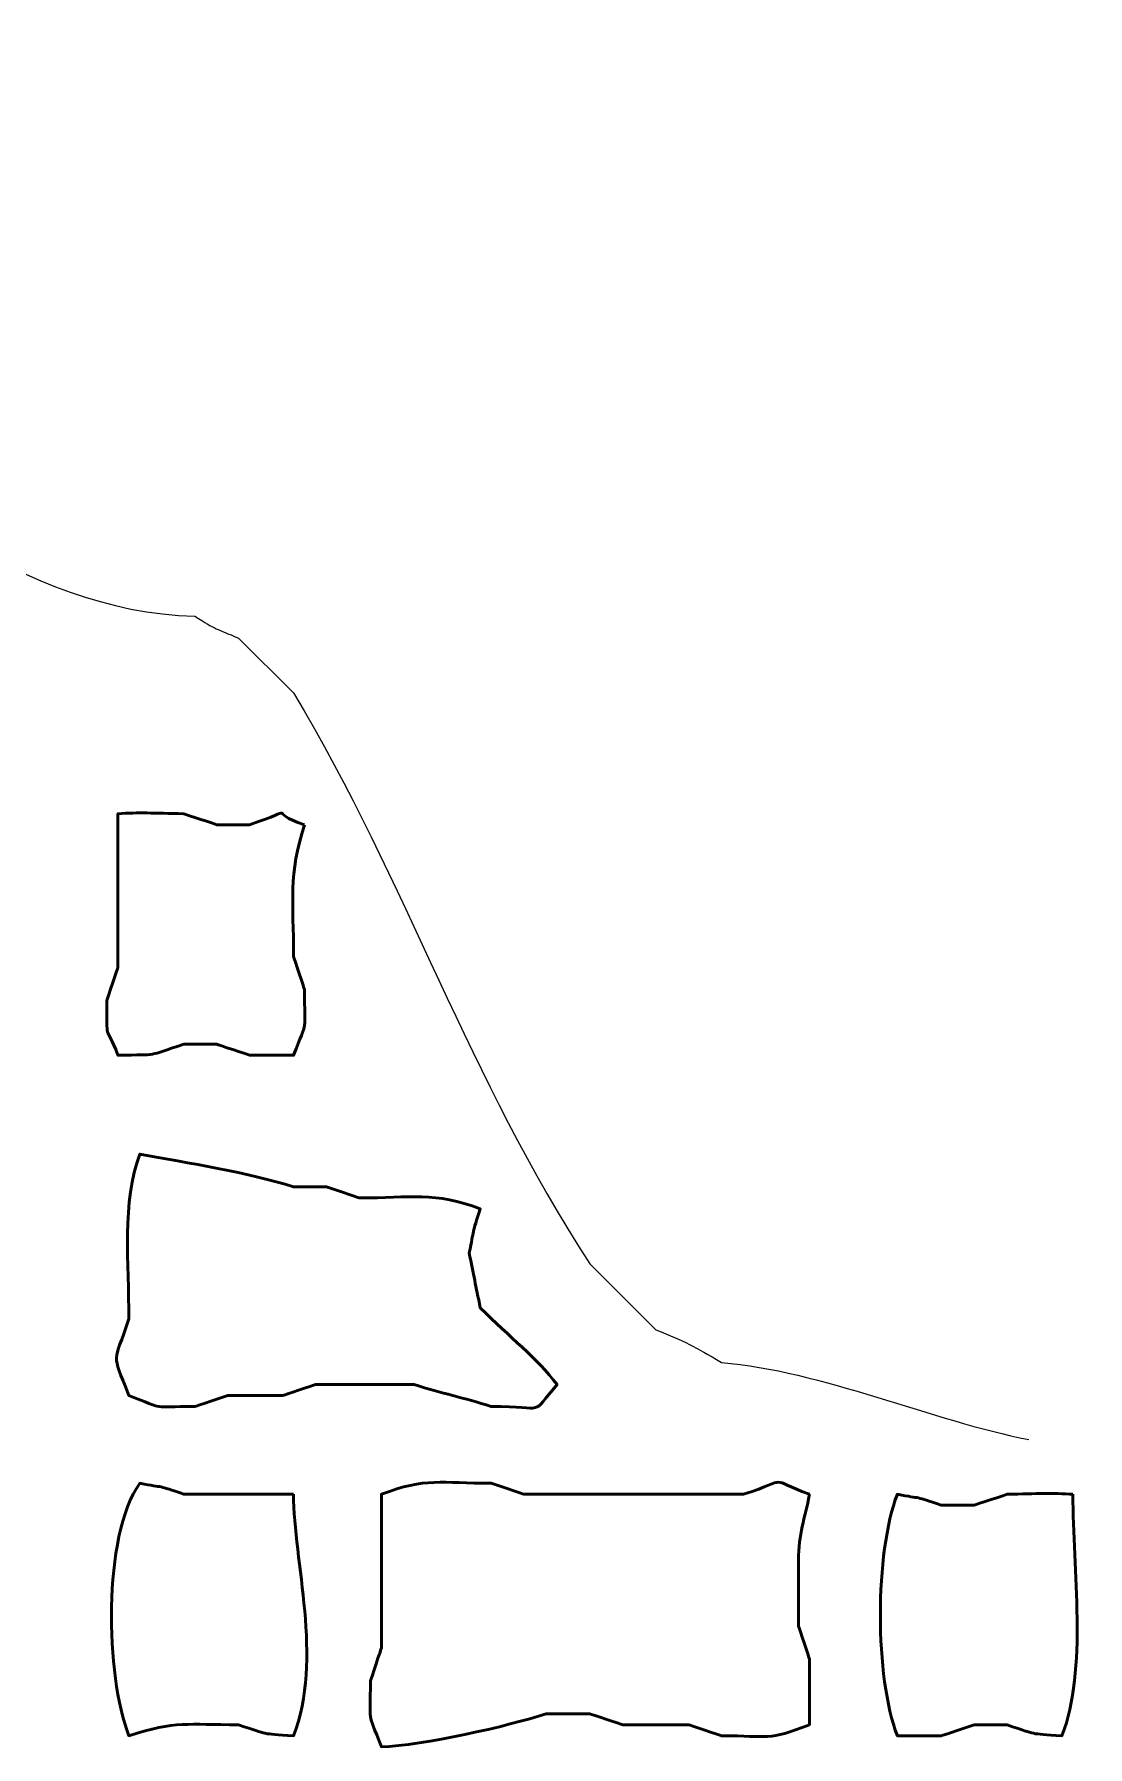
# Model space of a CAD drawing. Header units: millimetres. Extents: x -1760 to -1105, y 422 to 906.
# Drawn here: x -1427.08 to -1413.64, y 485.5 to 507.34 of the extents above; entities that cross this region are included whole.
import ezdxf

# ---------------------------------------------------------------- set-up
doc = ezdxf.new("R2010")
doc.units = ezdxf.units.MM
doc.header["$MEASUREMENT"] = 0
doc.layers.add('layer 1', color=7, linetype='Continuous')

msp = doc.modelspace()

# ---------------------------------------------------------------- linework, layer by layer
at = {"layer": 'layer 1', "color": 225, "lineweight": 0}
msp.add_open_spline([(-1435.5298, 507.3411), (-1435.3808, 506.7922), (-1435.5766, 507.1476), (-1435.1099, 506.6412), (-1435.1099, 506.6412), (-1434.959, 506.2651), (-1434.9001, 506.1522), (-1434.6899, 505.8011), (-1434.6899, 505.8011), (-1434.6433, 505.1913), (-1434.4567, 504.871), (-1434.41, 504.261), (-1434.41, 504.261), (-1434.1995, 503.9098), (-1434.1408, 503.7968), (-1433.9902, 503.4211), (-1433.9902, 503.4211), (-1433.9902, 503.4211), (-1433.15, 502.5809), (-1433.15, 502.5809), (-1433.15, 502.5809), (-1432.6473, 502.4862), (-1432.3917, 502.301), (-1431.8901, 502.301), (-1431.8901, 502.301), (-1431.8901, 502.301), (-1431.61, 502.301), (-1431.61, 502.301), (-1431.61, 502.301), (-1431.2523, 502.3012), (-1431.217, 502.3416), (-1430.9101, 502.4411), (-1430.9101, 502.4411), (-1428.9725, 501.6641), (-1427.2585, 499.9695), (-1425.0295, 499.9208), (-1425.0295, 499.9208), (-1424.7585, 499.7476), (-1424.7589, 499.7594), (-1424.4694, 499.6411), (-1424.4694, 499.6411), (-1424.4694, 499.6411), (-1423.7695, 498.941), (-1423.7695, 498.941), (-1423.7695, 498.941), (-1422.3048, 496.495), (-1421.546, 494.0411), (-1419.9894, 491.6606), (-1419.9894, 491.6606), (-1419.9894, 491.6606), (-1419.1494, 490.8206), (-1419.1494, 490.8206), (-1419.1494, 490.8206), (-1418.7735, 490.6698), (-1418.6606, 490.6109), (-1418.3095, 490.4008), (-1418.3095, 490.4008), (-1417.049, 490.304), (-1415.5968, 489.6487), (-1414.3892, 489.4206)], degree=3, knots=[0, 0, 0, 0, 0.0625, 0.0625, 0.0625, 0.0625, 0.125, 0.125, 0.125, 0.125, 0.1875, 0.1875, 0.1875, 0.1875, 0.25, 0.25, 0.25, 0.25, 0.3125, 0.3125, 0.3125, 0.3125, 0.375, 0.375, 0.375, 0.375, 0.4375, 0.4375, 0.4375, 0.4375, 0.5, 0.5, 0.5, 0.5, 0.5625, 0.5625, 0.5625, 0.5625, 0.625, 0.625, 0.625, 0.625, 0.6875, 0.6875, 0.6875, 0.6875, 0.75, 0.75, 0.75, 0.75, 0.8125, 0.8125, 0.8125, 0.8125, 0.875, 0.875, 0.875, 0.875, 1, 1, 1, 1], dxfattribs=at)
at = {"layer": 'layer 1', "color": 225, "lineweight": 50}
for points, knots in [([(-1423.6286, 497.2605), (-1424.1479, 497.4258), (-1423.6535, 497.4842), (-1424.3287, 497.2607), (-1424.3287, 497.2607), (-1424.3287, 497.2607), (-1424.7487, 497.2605), (-1424.7487, 497.2605), (-1424.7487, 497.2605), (-1424.757, 497.2639), (-1425.1452, 497.3921), (-1425.1687, 497.4006), (-1425.1687, 497.4006), (-1425.5648, 497.4089), (-1425.7409, 497.4177), (-1426.0086, 497.4004), (-1426.0086, 497.4004), (-1426.0086, 497.4004), (-1426.0086, 495.4404), (-1426.0086, 495.4404), (-1426.0086, 495.4404), (-1426.012, 495.4321), (-1426.14, 495.0439), (-1426.1485, 495.0206), (-1426.1485, 495.0206), (-1426.1485, 494.4579), (-1426.173, 494.7435), (-1426.0086, 494.3205), (-1426.0086, 494.3205), (-1425.4579, 494.3322), (-1425.6629, 494.3002), (-1425.1687, 494.4606), (-1425.1687, 494.4606), (-1425.1687, 494.4606), (-1424.7487, 494.4606), (-1424.7487, 494.4606), (-1424.7487, 494.4606), (-1424.7404, 494.4572), (-1424.352, 494.329), (-1424.3287, 494.3205), (-1424.3287, 494.3205), (-1424.3287, 494.3205), (-1423.7687, 494.3207), (-1423.7687, 494.3207), (-1423.7687, 494.3207), (-1423.5826, 494.7994), (-1423.6286, 494.5851), (-1423.6288, 495.1606), (-1423.6288, 495.1606), (-1423.6321, 495.1689), (-1423.7602, 495.557), (-1423.7687, 495.5806), (-1423.7687, 495.5806), (-1423.7688, 496.2837), (-1423.8357, 496.6224), (-1423.6286, 497.2605)], [0, 0, 0, 0, 0.0666667, 0.0666667, 0.0666667, 0.0666667, 0.1333333, 0.1333333, 0.1333333, 0.1333333, 0.2, 0.2, 0.2, 0.2, 0.2666667, 0.2666667, 0.2666667, 0.2666667, 0.3333333, 0.3333333, 0.3333333, 0.3333333, 0.4, 0.4, 0.4, 0.4, 0.4666667, 0.4666667, 0.4666667, 0.4666667, 0.5333333, 0.5333333, 0.5333333, 0.5333333, 0.6, 0.6, 0.6, 0.6, 0.6666667, 0.6666667, 0.6666667, 0.6666667, 0.7333333, 0.7333333, 0.7333333, 0.7333333, 0.8, 0.8, 0.8, 0.8, 0.8666667, 0.8666667, 0.8666667, 0.8666667, 1, 1, 1, 1]), ([(-1421.388, 491.1007), (-1421.4421, 491.3805), (-1421.4751, 491.5212), (-1421.5278, 491.8008), (-1421.5278, 491.8008), (-1421.4649, 492.1014), (-1421.4936, 492.0416), (-1421.388, 492.3607), (-1421.388, 492.3607), (-1421.9598, 492.5829), (-1422.2794, 492.5007), (-1422.928, 492.5007), (-1422.928, 492.5007), (-1422.9363, 492.5041), (-1423.3245, 492.6325), (-1423.3482, 492.641), (-1423.3482, 492.641), (-1423.3482, 492.641), (-1423.768, 492.641), (-1423.768, 492.641), (-1423.768, 492.641), (-1424.3276, 492.8221), (-1425.1274, 492.9473), (-1425.728, 493.0608), (-1425.728, 493.0608), (-1425.9624, 492.4568), (-1425.868, 491.6562), (-1425.8682, 490.9609), (-1425.8682, 490.9609), (-1426.0649, 490.3537), (-1426.0963, 490.5686), (-1425.868, 489.9807), (-1425.868, 489.9807), (-1425.389, 489.7946), (-1425.6034, 489.8406), (-1425.0281, 489.8404), (-1425.0281, 489.8404), (-1425.0198, 489.8438), (-1424.6314, 489.972), (-1424.6079, 489.9807), (-1424.6079, 489.9807), (-1424.6079, 489.9807), (-1423.908, 489.9805), (-1423.908, 489.9805), (-1423.908, 489.9805), (-1423.8997, 489.9838), (-1423.5113, 490.1123), (-1423.488, 490.1207), (-1423.488, 490.1207), (-1423.488, 490.1207), (-1422.6481, 490.1205), (-1422.6481, 490.1205), (-1422.6481, 490.1205), (-1422.6481, 490.1205), (-1422.2283, 490.1207), (-1422.2283, 490.1207), (-1422.2283, 490.1207), (-1421.8797, 490.0077), (-1421.5964, 489.9533), (-1421.2481, 489.8404), (-1421.2481, 489.8404), (-1420.514, 489.8406), (-1420.7618, 489.7089), (-1420.4081, 490.1207), (-1420.4081, 490.1207), (-1420.6612, 490.4562), (-1421.0128, 490.7252), (-1421.3883, 491.1006), (-1421.3883, 491.1006), (-1421.3883, 491.1006), (-1421.388, 491.1007), (-1421.388, 491.1007)], [0, 0, 0, 0, 0.0526316, 0.0526316, 0.0526316, 0.0526316, 0.1052632, 0.1052632, 0.1052632, 0.1052632, 0.1578947, 0.1578947, 0.1578947, 0.1578947, 0.2105263, 0.2105263, 0.2105263, 0.2105263, 0.2631579, 0.2631579, 0.2631579, 0.2631579, 0.3157895, 0.3157895, 0.3157895, 0.3157895, 0.3684211, 0.3684211, 0.3684211, 0.3684211, 0.4210526, 0.4210526, 0.4210526, 0.4210526, 0.4736842, 0.4736842, 0.4736842, 0.4736842, 0.5263158, 0.5263158, 0.5263158, 0.5263158, 0.5789474, 0.5789474, 0.5789474, 0.5789474, 0.6315789, 0.6315789, 0.6315789, 0.6315789, 0.6842105, 0.6842105, 0.6842105, 0.6842105, 0.7368421, 0.7368421, 0.7368421, 0.7368421, 0.7894737, 0.7894737, 0.7894737, 0.7894737, 0.8421053, 0.8421053, 0.8421053, 0.8421053, 0.8947368, 0.8947368, 0.8947368, 0.8947368, 1, 1, 1, 1]), ([(-1423.7692, 488.7213), (-1423.7692, 488.7213), (-1425.1694, 488.7213), (-1425.1694, 488.7213), (-1425.1694, 488.7213), (-1425.5133, 488.8449), (-1425.4092, 488.7994), (-1425.7292, 488.8615), (-1425.7292, 488.8615), (-1426.2085, 488.1889), (-1426.1672, 486.409), (-1425.8693, 485.6414), (-1425.8693, 485.6414), (-1425.2657, 485.837), (-1425.1295, 485.7812), (-1424.4691, 485.7814), (-1424.4691, 485.7814), (-1424.0581, 485.6452), (-1424.2116, 485.6752), (-1423.7692, 485.6412), (-1423.7692, 485.6412), (-1423.3884, 486.6222), (-1423.7692, 487.8734), (-1423.7692, 488.7213)], [0, 0, 0, 0, 0.1428571, 0.1428571, 0.1428571, 0.1428571, 0.2857143, 0.2857143, 0.2857143, 0.2857143, 0.4285714, 0.4285714, 0.4285714, 0.4285714, 0.5714286, 0.5714286, 0.5714286, 0.5714286, 0.7142857, 0.7142857, 0.7142857, 0.7142857, 1, 1, 1, 1]), ([(-1417.1878, 488.7213), (-1417.7567, 488.9299), (-1417.4, 488.9248), (-1418.0278, 488.7214), (-1418.0278, 488.7214), (-1418.0278, 488.7214), (-1418.4477, 488.7213), (-1418.4477, 488.7213), (-1418.4477, 488.7213), (-1418.4477, 488.7213), (-1419.4278, 488.7214), (-1419.4278, 488.7214), (-1419.4278, 488.7214), (-1419.4278, 488.7214), (-1420.8279, 488.7214), (-1420.8279, 488.7214), (-1420.8279, 488.7214), (-1420.8362, 488.7248), (-1421.2244, 488.853), (-1421.2481, 488.8613), (-1421.2481, 488.8613), (-1421.8825, 488.8615), (-1422.085, 488.9398), (-1422.6482, 488.7213), (-1422.6482, 488.7213), (-1422.6482, 488.7213), (-1422.6481, 486.7614), (-1422.6481, 486.7614), (-1422.6481, 486.7614), (-1422.6514, 486.7531), (-1422.7795, 486.3647), (-1422.7879, 486.3416), (-1422.7879, 486.3416), (-1422.7879, 485.7661), (-1422.834, 485.9806), (-1422.6481, 485.5017), (-1422.6481, 485.5017), (-1422.1279, 485.5133), (-1421.0271, 485.7662), (-1420.548, 485.9216), (-1420.548, 485.9216), (-1420.548, 485.9216), (-1419.988, 485.9215), (-1419.988, 485.9215), (-1419.988, 485.9215), (-1419.9797, 485.9181), (-1419.5914, 485.7901), (-1419.568, 485.7814), (-1419.568, 485.7814), (-1419.568, 485.7814), (-1418.728, 485.7816), (-1418.728, 485.7816), (-1418.728, 485.7816), (-1418.7197, 485.7782), (-1418.3315, 485.65), (-1418.3081, 485.6414), (-1418.3081, 485.6414), (-1417.7018, 485.6414), (-1417.724, 485.5734), (-1417.188, 485.7814), (-1417.188, 485.7814), (-1417.188, 485.7814), (-1417.1882, 486.6214), (-1417.1882, 486.6214), (-1417.1882, 486.6214), (-1417.1915, 486.6297), (-1417.3194, 487.0179), (-1417.3279, 487.0413), (-1417.3279, 487.0413), (-1417.3279, 487.0413), (-1417.328, 487.8813), (-1417.328, 487.8813), (-1417.328, 487.8813), (-1417.3279, 488.2171), (-1417.2465, 488.4112), (-1417.188, 488.7213), (-1417.188, 488.7213), (-1417.188, 488.7213), (-1417.1878, 488.7213), (-1417.1878, 488.7213)], [0, 0, 0, 0, 0.047619, 0.047619, 0.047619, 0.047619, 0.0952381, 0.0952381, 0.0952381, 0.0952381, 0.1428571, 0.1428571, 0.1428571, 0.1428571, 0.1904762, 0.1904762, 0.1904762, 0.1904762, 0.2380952, 0.2380952, 0.2380952, 0.2380952, 0.2857143, 0.2857143, 0.2857143, 0.2857143, 0.3333333, 0.3333333, 0.3333333, 0.3333333, 0.3809524, 0.3809524, 0.3809524, 0.3809524, 0.4285714, 0.4285714, 0.4285714, 0.4285714, 0.4761905, 0.4761905, 0.4761905, 0.4761905, 0.5238095, 0.5238095, 0.5238095, 0.5238095, 0.5714286, 0.5714286, 0.5714286, 0.5714286, 0.6190476, 0.6190476, 0.6190476, 0.6190476, 0.6666667, 0.6666667, 0.6666667, 0.6666667, 0.7142857, 0.7142857, 0.7142857, 0.7142857, 0.7619048, 0.7619048, 0.7619048, 0.7619048, 0.8095238, 0.8095238, 0.8095238, 0.8095238, 0.8571429, 0.8571429, 0.8571429, 0.8571429, 0.9047619, 0.9047619, 0.9047619, 0.9047619, 1, 1, 1, 1]), ([(-1413.8276, 488.7213), (-1414.0954, 488.7382), (-1414.2712, 488.7296), (-1414.6676, 488.7211), (-1414.6676, 488.7211), (-1414.6759, 488.7177), (-1415.0641, 488.5897), (-1415.0876, 488.5812), (-1415.0876, 488.5812), (-1415.0876, 488.5812), (-1415.5075, 488.5812), (-1415.5075, 488.5812), (-1415.5075, 488.5812), (-1415.8517, 488.705), (-1415.7474, 488.6594), (-1416.0674, 488.7211), (-1416.0674, 488.7211), (-1416.3554, 487.9794), (-1416.3556, 486.3832), (-1416.0674, 485.6412), (-1416.0674, 485.6412), (-1416.0674, 485.6412), (-1415.5075, 485.641), (-1415.5075, 485.641), (-1415.5075, 485.641), (-1415.4993, 485.6444), (-1415.111, 485.7726), (-1415.0876, 485.7812), (-1415.0876, 485.7812), (-1415.0876, 485.7812), (-1414.6676, 485.7811), (-1414.6676, 485.7811), (-1414.6676, 485.7811), (-1414.2564, 485.6449), (-1414.4099, 485.6752), (-1413.9677, 485.6412), (-1413.9677, 485.6412), (-1413.6387, 486.4878), (-1413.8276, 487.7619), (-1413.8276, 488.7213)], [0, 0, 0, 0, 0.0909091, 0.0909091, 0.0909091, 0.0909091, 0.1818182, 0.1818182, 0.1818182, 0.1818182, 0.2727273, 0.2727273, 0.2727273, 0.2727273, 0.3636364, 0.3636364, 0.3636364, 0.3636364, 0.4545455, 0.4545455, 0.4545455, 0.4545455, 0.5454545, 0.5454545, 0.5454545, 0.5454545, 0.6363636, 0.6363636, 0.6363636, 0.6363636, 0.7272727, 0.7272727, 0.7272727, 0.7272727, 0.8181818, 0.8181818, 0.8181818, 0.8181818, 1, 1, 1, 1])]:
    msp.add_open_spline(points, degree=3, knots=knots, dxfattribs=at)

doc.saveas('drawing.dxf')
